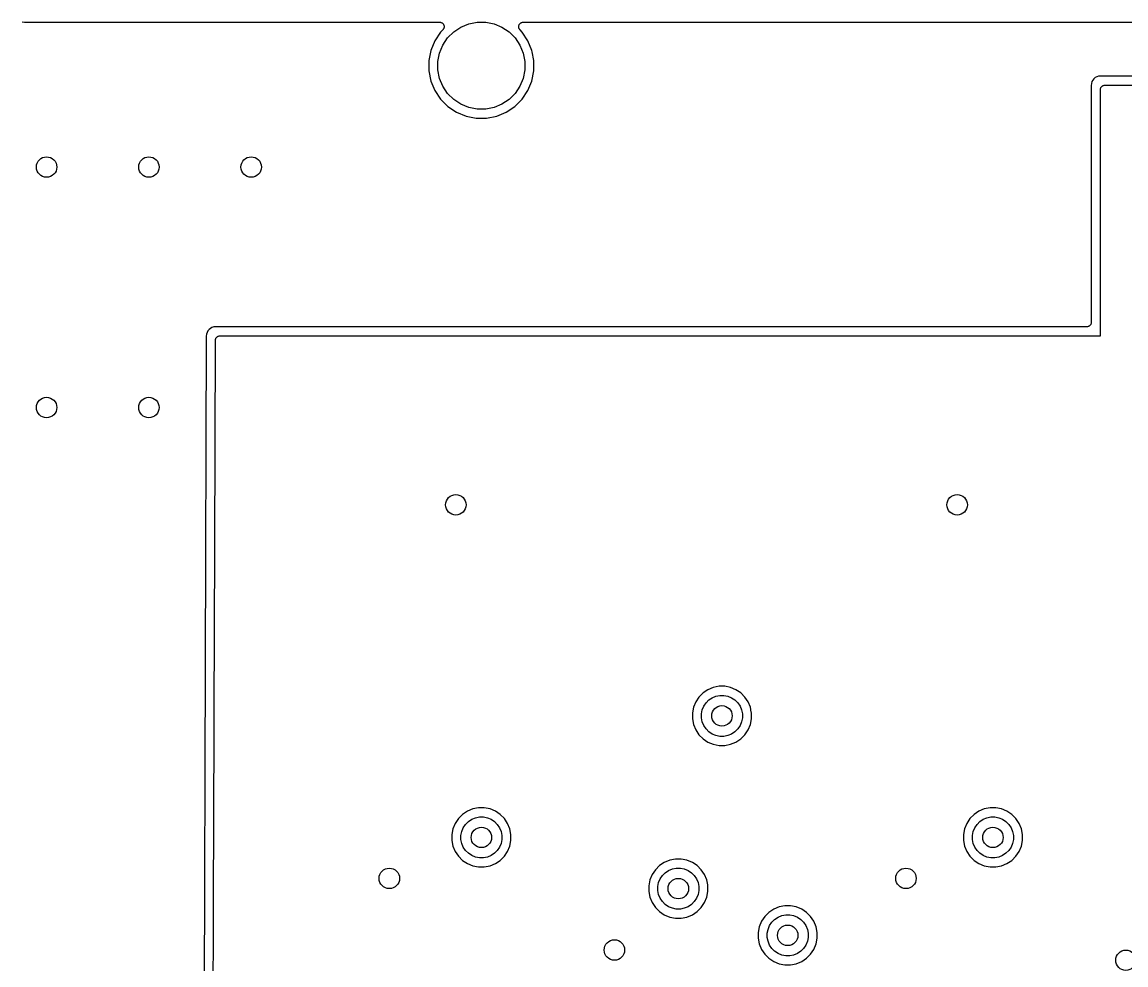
# Model space of a CAD drawing. Extents: x 1.98 to 5.9, y -3.93 to -1.98.
# Drawn here: x 2.481 to 3.331, y -3.275 to -2.55 of the extents above; entities that cross this region are included whole.
import ezdxf

# ---------------------------------------------------------------- set-up
doc = ezdxf.new("R2010")
doc.units = 0
doc.header["$MEASUREMENT"] = 0
doc.layers.add('BLACK', color=7, linetype='CONTINUOUS')

msp = doc.modelspace()

# ---------------------------------------------------------------- linework, layer by layer
at = {"layer": 'BLACK', "linetype": 'CONTINUOUS'}
for p, q in [((2.48113, -2.54983), (2.48299, -2.55002)), ((2.48299, -2.55002), (2.48299, -2.55002)), ((2.48299, -2.55002), (2.48338, -2.55006)), ((2.48338, -2.55006), (2.48378, -2.55002)), ((2.48378, -2.55002), (2.48382, -2.55001)), ((2.48382, -2.55001), (2.48397, -2.55001)), ((2.48397, -2.55001), (2.48412, -2.55)), ((2.48412, -2.55), (2.80244, -2.55)), ((2.80244, -2.55), (2.80247, -2.55)), ((2.80247, -2.55), (2.80247, -2.55)), ((2.80247, -2.55), (2.80247, -2.55)), ((2.80247, -2.55), (2.80248, -2.55)), ((2.80248, -2.55), (2.80282, -2.55004)), ((2.80282, -2.55004), (2.80315, -2.55007)), ((2.80315, -2.55007), (2.80316, -2.55008)), ((2.80316, -2.55008), (2.80316, -2.55008)), ((2.80316, -2.55008), (2.80348, -2.55018)), ((2.80491, -2.55597), (2.80321, -2.55767)), ((2.80348, -2.55018), (2.8038, -2.55028)), ((2.8038, -2.55028), (2.80381, -2.55028)), ((2.80381, -2.55028), (2.80381, -2.55028)), ((2.80381, -2.55028), (2.80411, -2.55045)), ((2.80411, -2.55045), (2.8044, -2.55061)), ((2.8044, -2.55061), (2.80441, -2.55061)), ((2.80441, -2.55061), (2.80441, -2.55061)), ((2.80441, -2.55061), (2.80468, -2.55083)), ((2.80468, -2.55083), (2.80493, -2.55104)), ((2.80512, -2.55571), (2.80491, -2.55597)), ((2.80493, -2.55104), (2.80493, -2.55105)), ((2.80493, -2.55105), (2.80494, -2.55105)), ((2.80494, -2.55105), (2.80515, -2.55131)), ((2.80534, -2.55546), (2.80512, -2.55571)), ((2.80515, -2.55131), (2.80536, -2.55157)), ((2.8055, -2.55515), (2.80534, -2.55545)), ((2.80534, -2.55545), (2.80534, -2.55545)), ((2.80534, -2.55545), (2.80534, -2.55546)), ((2.80536, -2.55157), (2.80536, -2.55158)), ((2.80536, -2.55158), (2.80536, -2.55158)), ((2.80536, -2.55158), (2.80552, -2.55188)), ((2.80566, -2.55486), (2.8055, -2.55515)), ((2.80552, -2.55188), (2.80568, -2.55218)), ((2.80567, -2.55484), (2.80566, -2.55485)), ((2.80566, -2.55485), (2.80566, -2.55486)), ((2.80576, -2.55453), (2.80567, -2.55484)), ((2.80568, -2.55218), (2.80568, -2.55218)), ((2.80568, -2.55218), (2.80568, -2.55219)), ((2.80568, -2.55219), (2.80578, -2.55251)), ((2.80586, -2.5542), (2.80576, -2.55453)), ((2.80578, -2.55251), (2.80587, -2.55283)), ((2.80587, -2.55419), (2.80586, -2.5542)), ((2.80586, -2.5542), (2.80586, -2.5542)), ((2.80587, -2.55283), (2.80587, -2.55284)), ((2.80587, -2.55284), (2.80587, -2.55284)), ((2.80587, -2.55284), (2.8059, -2.55318)), ((2.8059, -2.55386), (2.80587, -2.55419)), ((2.8059, -2.55318), (2.80593, -2.55351)), ((2.80593, -2.55352), (2.8059, -2.55386)), ((2.80593, -2.55351), (2.80593, -2.55352)), ((2.80593, -2.55352), (2.80593, -2.55352)), ((2.81331, -2.55747), (2.81879, -2.55381)), ((2.81879, -2.55381), (2.82488, -2.55129)), ((2.82488, -2.55129), (2.83135, -2.55)), ((2.83135, -2.55), (2.83794, -2.55)), ((2.83794, -2.55), (2.84441, -2.55129)), ((2.84441, -2.55129), (2.8505, -2.55381)), ((2.8505, -2.55381), (2.85598, -2.55747)), ((2.86336, -2.55346), (2.86339, -2.55313)), ((2.86336, -2.55347), (2.86336, -2.55346)), ((2.86336, -2.55348), (2.86336, -2.55347)), ((2.86339, -2.5538), (2.86336, -2.55348)), ((2.86339, -2.55313), (2.86343, -2.5528)), ((2.86342, -2.55414), (2.86339, -2.5538)), ((2.86342, -2.55415), (2.86342, -2.55414)), ((2.86342, -2.55416), (2.86342, -2.55415)), ((2.86351, -2.55447), (2.86342, -2.55416)), ((2.86343, -2.55278), (2.86353, -2.55246)), ((2.86343, -2.55279), (2.86343, -2.55278)), ((2.86343, -2.5528), (2.86343, -2.55279)), ((2.86361, -2.5548), (2.86351, -2.55447)), ((2.86353, -2.55246), (2.86363, -2.55214)), ((2.86361, -2.55481), (2.86361, -2.5548)), ((2.86377, -2.55511), (2.86361, -2.55481)), ((2.86361, -2.55481), (2.86361, -2.55481)), ((2.86363, -2.55213), (2.86379, -2.55184)), ((2.86363, -2.55214), (2.86363, -2.55213)), ((2.86363, -2.55214), (2.86363, -2.55214)), ((2.86392, -2.55541), (2.86377, -2.55511)), ((2.86379, -2.55184), (2.86395, -2.55154)), ((2.86393, -2.55542), (2.86392, -2.55541)), ((2.86392, -2.55541), (2.86392, -2.55541)), ((2.86414, -2.55568), (2.86393, -2.55542)), ((2.86395, -2.55154), (2.86396, -2.55154)), ((2.86396, -2.55153), (2.86417, -2.55128)), ((2.86396, -2.55154), (2.86396, -2.55153)), ((2.86435, -2.55594), (2.86414, -2.55568)), ((2.86417, -2.55128), (2.86439, -2.55102)), ((2.86436, -2.55595), (2.86435, -2.55594)), ((2.86438, -2.55597), (2.86436, -2.55595)), ((2.86436, -2.55595), (2.86436, -2.55595)), ((2.86436, -2.55595), (2.86436, -2.55595)), ((2.86608, -2.55767), (2.86438, -2.55597)), ((2.86439, -2.55102), (2.86439, -2.55101)), ((2.86439, -2.55101), (2.8644, -2.55101)), ((2.8644, -2.55101), (2.86465, -2.5508)), ((2.86465, -2.5508), (2.86492, -2.55058)), ((2.86492, -2.55058), (2.86493, -2.55058)), ((2.86493, -2.55058), (2.86522, -2.55042)), ((2.86493, -2.55058), (2.86493, -2.55058)), ((2.86522, -2.55042), (2.86552, -2.55026)), ((2.86552, -2.55026), (2.86553, -2.55026)), ((2.86553, -2.55026), (2.86586, -2.55016)), ((2.86553, -2.55026), (2.86553, -2.55026)), ((2.86586, -2.55016), (2.86618, -2.55007)), ((2.86618, -2.55007), (2.86619, -2.55006)), ((2.86618, -2.55007), (2.86618, -2.55007)), ((2.86619, -2.55006), (2.86652, -2.55003)), ((2.86652, -2.55003), (2.86686, -2.55)), ((2.86686, -2.55), (3.43714, -2.55)), ((2.79879, -2.5643), (2.79574, -2.57166)), ((2.80321, -2.55767), (2.79879, -2.5643)), ((2.80499, -2.56761), (2.80865, -2.56213)), ((2.80865, -2.56213), (2.81331, -2.55747)), ((2.85598, -2.55747), (2.86064, -2.56213)), ((2.86064, -2.56213), (2.8643, -2.56761)), ((2.8705, -2.5643), (2.86608, -2.55767)), ((2.87356, -2.57166), (2.8705, -2.5643)), ((2.79574, -2.57166), (2.79418, -2.57948)), ((2.80118, -2.58017), (2.80247, -2.5737)), ((2.80247, -2.5737), (2.80499, -2.56761)), ((2.8643, -2.56761), (2.86682, -2.5737)), ((2.86682, -2.5737), (2.86811, -2.58017)), ((2.8738, -2.5729), (2.87356, -2.57166)), ((2.87511, -2.57948), (2.8738, -2.5729)), ((2.79418, -2.57948), (2.79418, -2.58745)), ((2.80118, -2.58676), (2.80118, -2.58017)), ((2.86811, -2.58017), (2.86811, -2.58676)), ((2.87511, -2.58745), (2.87511, -2.57948)), ((2.79418, -2.58745), (2.79574, -2.59527)), ((2.80247, -2.59323), (2.80118, -2.58676)), ((2.86811, -2.58676), (2.86682, -2.59323)), ((2.87356, -2.59527), (2.87511, -2.58745)), ((2.79574, -2.59527), (2.79879, -2.60263)), ((2.80499, -2.59932), (2.80247, -2.59323)), ((2.80865, -2.6048), (2.80499, -2.59932)), ((2.8643, -2.59932), (2.86064, -2.6048)), ((2.86682, -2.59323), (2.8643, -2.59932)), ((2.8705, -2.60263), (2.87356, -2.59527)), ((3.30417, -2.59706), (3.30402, -2.5986)), ((3.30402, -2.5986), (3.30402, -2.78084)), ((3.30457, -2.59575), (3.30417, -2.59706)), ((3.30522, -2.59455), (3.30457, -2.59575)), ((3.30609, -2.59349), (3.30522, -2.59455)), ((3.30714, -2.59262), (3.30609, -2.59349)), ((3.30835, -2.59197), (3.30714, -2.59262)), ((3.30966, -2.59158), (3.30835, -2.59197)), ((3.3112, -2.59143), (3.30966, -2.59158)), ((3.61006, -2.59143), (3.3112, -2.59143)), ((3.31164, -2.59995), (3.31185, -2.59969)), ((3.31185, -2.59969), (3.31206, -2.59944)), ((3.31206, -2.59944), (3.31207, -2.59943)), ((3.31207, -2.59942), (3.31233, -2.59922)), ((3.31207, -2.59943), (3.31207, -2.59942)), ((3.31233, -2.59922), (3.31259, -2.59901)), ((3.31259, -2.59901), (3.3126, -2.599)), ((3.3126, -2.599), (3.31261, -2.599)), ((3.31261, -2.599), (3.3129, -2.59884)), ((3.3129, -2.59884), (3.31319, -2.59869)), ((3.31319, -2.59869), (3.3132, -2.59869)), ((3.3132, -2.59869), (3.31321, -2.59868)), ((3.31321, -2.59868), (3.31353, -2.59859)), ((3.31353, -2.59859), (3.31384, -2.59849)), ((3.31384, -2.59849), (3.31386, -2.59849)), ((3.31386, -2.59849), (3.31387, -2.59849)), ((3.31387, -2.59849), (3.3142, -2.59846)), ((3.3142, -2.59846), (3.31452, -2.59843)), ((3.31452, -2.59843), (3.60674, -2.59843)), ((2.79879, -2.60263), (2.80321, -2.60926)), ((2.81331, -2.60946), (2.80865, -2.6048)), ((2.86064, -2.6048), (2.85598, -2.60946)), ((2.86608, -2.60926), (2.8705, -2.60263)), ((3.31102, -2.60188), (3.31106, -2.60155)), ((3.31102, -2.6019), (3.31102, -2.60188)), ((3.31102, -2.6019), (3.31102, -2.6019)), ((3.31102, -2.6019), (3.31102, -2.6019)), ((3.31102, -2.60193), (3.31102, -2.6019)), ((3.31102, -2.79117), (3.31102, -2.60193)), ((3.31106, -2.60155), (3.3111, -2.60122)), ((3.3111, -2.6012), (3.3112, -2.60089)), ((3.3111, -2.60121), (3.3111, -2.6012)), ((3.3111, -2.60122), (3.3111, -2.60121)), ((3.3112, -2.60089), (3.3113, -2.60057)), ((3.3113, -2.60056), (3.31131, -2.60055)), ((3.3113, -2.60057), (3.3113, -2.60056)), ((3.31131, -2.60055), (3.31147, -2.60026)), ((3.31147, -2.60026), (3.31162, -2.59997)), ((3.31162, -2.59997), (3.31163, -2.59996)), ((3.31163, -2.59996), (3.31164, -2.59995)), ((2.80321, -2.60926), (2.80885, -2.6149)), ((2.80885, -2.6149), (2.81548, -2.61932)), ((2.81879, -2.61312), (2.81331, -2.60946)), ((2.82488, -2.61564), (2.81879, -2.61312)), ((2.83135, -2.61693), (2.82488, -2.61564)), ((2.84441, -2.61564), (2.83794, -2.61693)), ((2.8505, -2.61312), (2.84441, -2.61564)), ((2.85598, -2.60946), (2.8505, -2.61312)), ((2.85381, -2.61932), (2.86044, -2.6149)), ((2.86044, -2.6149), (2.86608, -2.60926)), ((2.81548, -2.61932), (2.82284, -2.62237)), ((2.82284, -2.62237), (2.83066, -2.62393)), ((2.83066, -2.62393), (2.83863, -2.62393)), ((2.83794, -2.61693), (2.83135, -2.61693)), ((2.83863, -2.62393), (2.84645, -2.62237)), ((2.84645, -2.62237), (2.85381, -2.61932)), ((2.625, -2.78638), (2.62413, -2.78744)), ((2.62606, -2.78552), (2.625, -2.78638)), ((2.62727, -2.78488), (2.62606, -2.78552)), ((2.62859, -2.78448), (2.62727, -2.78488)), ((2.63009, -2.78434), (2.62859, -2.78448)), ((3.30052, -2.78434), (2.63009, -2.78434)), ((3.30085, -2.78431), (3.30052, -2.78434)), ((3.30118, -2.78428), (3.30085, -2.78431)), ((3.30119, -2.78427), (3.30118, -2.78428)), ((3.3012, -2.78427), (3.30119, -2.78427)), ((3.30152, -2.78418), (3.3012, -2.78427)), ((3.30183, -2.78408), (3.30152, -2.78418)), ((3.30185, -2.78408), (3.30183, -2.78408)), ((3.30186, -2.78407), (3.30185, -2.78408)), ((3.30215, -2.78392), (3.30186, -2.78407)), ((3.30244, -2.78377), (3.30215, -2.78392)), ((3.30245, -2.78376), (3.30244, -2.78377)), ((3.30246, -2.78375), (3.30245, -2.78376)), ((3.30272, -2.78354), (3.30246, -2.78375)), ((3.30297, -2.78334), (3.30272, -2.78354)), ((3.30298, -2.78333), (3.30297, -2.78334)), ((3.30299, -2.78332), (3.30298, -2.78333)), ((3.3032, -2.78307), (3.30299, -2.78332)), ((3.30341, -2.78282), (3.3032, -2.78307)), ((3.30342, -2.78281), (3.30341, -2.78282)), ((3.30343, -2.7828), (3.30342, -2.78281)), ((3.30358, -2.78251), (3.30343, -2.7828)), ((3.30374, -2.78222), (3.30358, -2.78251)), ((3.30375, -2.78219), (3.30374, -2.78221)), ((3.30374, -2.78221), (3.30374, -2.78222)), ((3.30385, -2.78188), (3.30375, -2.78219)), ((3.30395, -2.78157), (3.30385, -2.78188)), ((3.30399, -2.78121), (3.30395, -2.78154)), ((3.30395, -2.78154), (3.30395, -2.78155)), ((3.30395, -2.78155), (3.30395, -2.78157)), ((3.30402, -2.78089), (3.30399, -2.78121)), ((3.30402, -2.78084), (3.30402, -2.78086)), ((3.30402, -2.78086), (3.30402, -2.78086)), ((3.30402, -2.78086), (3.30402, -2.78086)), ((3.30402, -2.78086), (3.30402, -2.78089)), ((2.62292, -2.79149), (2.61972, -3.72286)), ((2.62308, -2.78995), (2.62292, -2.79149)), ((2.62348, -2.78864), (2.62308, -2.78995)), ((2.62413, -2.78744), (2.62348, -2.78864)), ((2.62936, -2.9541), (2.62991, -2.79483)), ((2.62991, -2.79478), (2.62995, -2.79446)), ((2.62991, -2.79481), (2.62991, -2.79478)), ((2.62991, -2.79483), (2.62991, -2.79481)), ((2.62991, -2.79481), (2.62991, -2.79481)), ((2.62991, -2.79481), (2.62991, -2.79481)), ((2.62995, -2.79446), (2.62998, -2.79413)), ((2.62998, -2.79413), (2.62999, -2.79412)), ((2.62999, -2.7941), (2.63009, -2.79379)), ((2.62999, -2.79412), (2.62999, -2.7941)), ((2.63009, -2.79379), (2.63018, -2.79348)), ((2.63018, -2.79348), (2.63019, -2.79347)), ((2.63019, -2.79347), (2.6302, -2.79345)), ((2.6302, -2.79345), (2.63035, -2.79316)), ((2.63035, -2.79316), (2.63051, -2.79288)), ((2.63051, -2.79288), (2.63052, -2.79287)), ((2.63052, -2.79287), (2.63053, -2.79285)), ((2.63053, -2.79285), (2.63074, -2.7926)), ((2.63074, -2.7926), (2.63094, -2.79236)), ((2.63094, -2.79236), (2.63096, -2.79234)), ((2.63096, -2.79234), (2.63097, -2.79233)), ((2.63097, -2.79233), (2.63122, -2.79213)), ((2.63122, -2.79213), (2.63147, -2.79192)), ((2.63147, -2.79192), (2.63149, -2.79191)), ((2.63149, -2.79191), (2.6315, -2.7919)), ((2.6315, -2.7919), (2.63179, -2.79175)), ((2.63179, -2.79175), (2.63208, -2.7916)), ((2.63208, -2.7916), (2.63209, -2.7916)), ((2.63209, -2.7916), (2.63211, -2.79159)), ((2.63211, -2.79159), (2.63242, -2.7915)), ((2.63242, -2.7915), (2.63273, -2.79141)), ((2.63273, -2.79141), (2.63275, -2.7914)), ((2.63275, -2.7914), (2.63277, -2.7914)), ((2.63277, -2.7914), (2.63309, -2.79137)), ((2.63309, -2.79137), (2.63341, -2.79134)), ((2.63341, -2.79134), (3.31085, -2.79134)), ((3.31085, -2.79134), (3.31101, -2.79132)), ((3.31101, -2.79132), (3.31102, -2.79117)), ((2.62893, -3.08106), (2.62936, -2.9541)), ((2.62936, -2.9541), (2.62936, -2.9541)), ((3.00528, -3.06599), (3.00212, -3.06916)), ((3.00901, -3.0635), (3.00528, -3.06599)), ((3.01315, -3.06179), (3.00901, -3.0635)), ((3.01754, -3.06091), (3.01315, -3.06179)), ((3.02203, -3.06091), (3.01754, -3.06091)), ((3.02642, -3.06179), (3.02203, -3.06091)), ((3.03056, -3.0635), (3.02642, -3.06179)), ((3.03429, -3.06599), (3.03056, -3.0635)), ((3.03745, -3.06916), (3.03429, -3.06599)), ((2.99963, -3.07289), (2.99791, -3.07703)), ((3.00212, -3.06916), (2.99963, -3.07289)), ((3.00583, -3.0762), (3.00755, -3.07362)), ((3.00755, -3.07362), (3.00975, -3.07143)), ((3.00975, -3.07143), (3.01233, -3.06971)), ((3.01233, -3.06971), (3.01519, -3.06852)), ((3.01519, -3.06852), (3.01823, -3.06791)), ((3.01823, -3.06791), (3.02134, -3.06791)), ((3.02134, -3.06791), (3.02438, -3.06852)), ((3.02438, -3.06852), (3.02724, -3.06971)), ((3.02724, -3.06971), (3.02982, -3.07143)), ((3.02982, -3.07143), (3.03202, -3.07362)), ((3.03202, -3.07362), (3.03374, -3.0762)), ((3.03994, -3.07289), (3.03745, -3.06916)), ((3.04166, -3.07703), (3.03994, -3.07289)), ((2.6286, -3.17457), (2.62893, -3.08106)), ((2.99791, -3.07703), (2.99704, -3.08142)), ((2.99704, -3.08142), (2.99704, -3.0859)), ((3.00404, -3.08211), (3.00464, -3.07907)), ((3.00404, -3.08521), (3.00404, -3.08211)), ((3.00464, -3.07907), (3.00583, -3.0762)), ((3.03374, -3.0762), (3.03493, -3.07907)), ((3.03493, -3.07907), (3.03553, -3.08211)), ((3.03553, -3.08211), (3.03553, -3.08521)), ((3.0424, -3.08077), (3.04166, -3.07703)), ((3.0424, -3.08078), (3.0424, -3.08077)), ((3.04253, -3.08142), (3.0424, -3.08078)), ((3.04253, -3.0859), (3.04253, -3.08142)), ((2.99704, -3.0859), (2.99791, -3.0903)), ((2.99791, -3.0903), (2.99963, -3.09444)), ((3.00464, -3.08826), (3.00404, -3.08521)), ((3.00583, -3.09112), (3.00464, -3.08826)), ((3.00755, -3.0937), (3.00583, -3.09112)), ((3.03374, -3.09112), (3.03202, -3.0937)), ((3.03493, -3.08826), (3.03374, -3.09112)), ((3.03553, -3.08521), (3.03493, -3.08826)), ((3.03994, -3.09444), (3.04166, -3.0903)), ((3.04166, -3.0903), (3.04253, -3.0859)), ((2.99963, -3.09444), (3.00212, -3.09816)), ((3.00212, -3.09816), (3.00528, -3.10133)), ((3.00975, -3.09589), (3.00755, -3.0937)), ((3.01233, -3.09762), (3.00975, -3.09589)), ((3.01519, -3.0988), (3.01233, -3.09762)), ((3.01823, -3.09941), (3.01519, -3.0988)), ((3.02134, -3.09941), (3.01823, -3.09941)), ((3.02438, -3.0988), (3.02134, -3.09941)), ((3.02724, -3.09762), (3.02438, -3.0988)), ((3.02982, -3.09589), (3.02724, -3.09762)), ((3.03202, -3.0937), (3.02982, -3.09589)), ((3.03429, -3.10133), (3.03745, -3.09816)), ((3.03745, -3.09816), (3.03994, -3.09444)), ((3.00528, -3.10133), (3.00901, -3.10382)), ((3.00901, -3.10382), (3.01315, -3.10554)), ((3.01315, -3.10554), (3.01754, -3.10641)), ((3.01754, -3.10641), (3.02203, -3.10641)), ((3.02203, -3.10641), (3.02642, -3.10554)), ((3.02642, -3.10554), (3.03056, -3.10382)), ((3.03056, -3.10382), (3.03429, -3.10133)), ((2.82014, -3.1595), (2.81698, -3.16266)), ((2.82387, -3.15701), (2.82014, -3.1595)), ((2.82801, -3.15529), (2.82387, -3.15701)), ((2.83241, -3.15442), (2.82801, -3.15529)), ((2.83689, -3.15442), (2.83241, -3.15442)), ((2.84128, -3.15529), (2.83689, -3.15442)), ((2.84542, -3.15701), (2.84128, -3.15529)), ((2.84915, -3.1595), (2.84542, -3.15701)), ((2.85232, -3.16266), (2.84915, -3.1595)), ((3.21385, -3.1595), (3.21068, -3.16266)), ((3.21757, -3.15701), (3.21385, -3.1595)), ((3.22171, -3.15529), (3.21757, -3.15701)), ((3.22611, -3.15442), (3.22171, -3.15529)), ((3.23059, -3.15442), (3.22611, -3.15442)), ((3.23498, -3.15529), (3.23059, -3.15442)), ((3.23912, -3.15701), (3.23498, -3.15529)), ((3.24285, -3.1595), (3.23912, -3.15701)), ((3.24602, -3.16266), (3.24285, -3.1595)), ((2.81449, -3.16639), (2.81277, -3.17053)), ((2.81698, -3.16266), (2.81449, -3.16639)), ((2.82069, -3.16971), (2.82241, -3.16713)), ((2.82241, -3.16713), (2.82461, -3.16493)), ((2.82461, -3.16493), (2.82719, -3.16321)), ((2.82719, -3.16321), (2.83005, -3.16202)), ((2.83005, -3.16202), (2.83309, -3.16142)), ((2.83309, -3.16142), (2.8362, -3.16142)), ((2.8362, -3.16142), (2.83924, -3.16202)), ((2.83924, -3.16202), (2.84211, -3.16321)), ((2.84211, -3.16321), (2.84468, -3.16493)), ((2.84468, -3.16493), (2.84688, -3.16713)), ((2.84688, -3.16713), (2.8486, -3.16971)), ((2.8548, -3.16639), (2.85232, -3.16266)), ((2.85652, -3.17053), (2.8548, -3.16639)), ((3.20819, -3.16639), (3.20647, -3.17053)), ((3.21068, -3.16266), (3.20819, -3.16639)), ((3.21439, -3.16971), (3.21611, -3.16713)), ((3.21611, -3.16713), (3.21831, -3.16493)), ((3.21831, -3.16493), (3.22089, -3.16321)), ((3.22089, -3.16321), (3.22375, -3.16202)), ((3.22375, -3.16202), (3.2268, -3.16142)), ((3.2268, -3.16142), (3.2299, -3.16142)), ((3.2299, -3.16142), (3.23294, -3.16202)), ((3.23294, -3.16202), (3.23581, -3.16321)), ((3.23581, -3.16321), (3.23839, -3.16493)), ((3.23839, -3.16493), (3.24058, -3.16713)), ((3.24058, -3.16713), (3.2423, -3.16971)), ((3.24851, -3.16639), (3.24602, -3.16266)), ((3.25022, -3.17053), (3.24851, -3.16639)), ((2.62847, -3.21394), (2.6286, -3.17457)), ((2.81277, -3.17053), (2.8119, -3.17492)), ((2.8119, -3.17492), (2.8119, -3.17941)), ((2.8189, -3.17561), (2.8195, -3.17257)), ((2.8189, -3.17872), (2.8189, -3.17561)), ((2.8195, -3.17257), (2.82069, -3.16971)), ((2.8486, -3.16971), (2.84979, -3.17257)), ((2.84979, -3.17257), (2.85039, -3.17561)), ((2.85039, -3.17561), (2.85039, -3.17872)), ((2.85739, -3.17492), (2.85652, -3.17053)), ((2.85739, -3.17941), (2.85739, -3.17492)), ((3.20647, -3.17053), (3.2056, -3.17492)), ((3.2056, -3.17492), (3.2056, -3.17941)), ((3.2126, -3.17561), (3.2132, -3.17257)), ((3.2126, -3.17872), (3.2126, -3.17561)), ((3.2132, -3.17257), (3.21439, -3.16971)), ((3.2423, -3.16971), (3.24349, -3.17257)), ((3.24349, -3.17257), (3.24409, -3.17561)), ((3.24409, -3.17561), (3.24409, -3.17872)), ((3.25109, -3.17492), (3.25022, -3.17053)), ((3.25109, -3.17941), (3.25109, -3.17492)), ((2.8119, -3.17941), (2.81277, -3.1838)), ((2.81277, -3.1838), (2.81449, -3.18794)), ((2.8195, -3.18176), (2.8189, -3.17872)), ((2.82069, -3.18462), (2.8195, -3.18176)), ((2.82241, -3.1872), (2.82069, -3.18462)), ((2.8486, -3.18462), (2.84688, -3.1872)), ((2.84979, -3.18176), (2.8486, -3.18462)), ((2.85039, -3.17872), (2.84979, -3.18176)), ((2.8548, -3.18794), (2.85652, -3.1838)), ((2.85652, -3.1838), (2.85739, -3.17941)), ((3.2056, -3.17941), (3.20647, -3.1838)), ((3.20647, -3.1838), (3.20819, -3.18794)), ((3.2132, -3.18176), (3.2126, -3.17872)), ((3.21439, -3.18462), (3.2132, -3.18176)), ((3.21611, -3.1872), (3.21439, -3.18462)), ((3.2423, -3.18462), (3.24058, -3.1872)), ((3.24349, -3.18176), (3.2423, -3.18462)), ((3.24409, -3.17872), (3.24349, -3.18176)), ((3.24851, -3.18794), (3.25022, -3.1838)), ((3.25022, -3.1838), (3.25109, -3.17941)), ((2.81449, -3.18794), (2.81698, -3.19167)), ((2.81698, -3.19167), (2.82014, -3.19483)), ((2.82461, -3.1894), (2.82241, -3.1872)), ((2.82719, -3.19112), (2.82461, -3.1894)), ((2.83005, -3.19231), (2.82719, -3.19112)), ((2.83309, -3.19291), (2.83005, -3.19231)), ((2.8362, -3.19291), (2.83309, -3.19291)), ((2.83924, -3.19231), (2.8362, -3.19291)), ((2.84211, -3.19112), (2.83924, -3.19231)), ((2.84468, -3.1894), (2.84211, -3.19112)), ((2.84688, -3.1872), (2.84468, -3.1894)), ((2.84915, -3.19483), (2.85232, -3.19167)), ((2.85232, -3.19167), (2.8548, -3.18794)), ((2.98398, -3.19379), (2.97958, -3.19466)), ((2.98846, -3.19379), (2.98398, -3.19379)), ((2.99286, -3.19466), (2.98846, -3.19379)), ((3.20819, -3.18794), (3.21068, -3.19167)), ((3.21068, -3.19167), (3.21385, -3.19483)), ((3.21831, -3.1894), (3.21611, -3.1872)), ((3.22089, -3.19112), (3.21831, -3.1894)), ((3.22375, -3.19231), (3.22089, -3.19112)), ((3.2268, -3.19291), (3.22375, -3.19231)), ((3.2299, -3.19291), (3.2268, -3.19291)), ((3.23294, -3.19231), (3.2299, -3.19291)), ((3.23581, -3.19112), (3.23294, -3.19231)), ((3.23839, -3.1894), (3.23581, -3.19112)), ((3.24058, -3.1872), (3.23839, -3.1894)), ((3.24285, -3.19483), (3.24602, -3.19167)), ((3.24602, -3.19167), (3.24851, -3.18794)), ((2.82014, -3.19483), (2.82387, -3.19732)), ((2.82387, -3.19732), (2.82801, -3.19904)), ((2.82801, -3.19904), (2.83241, -3.19991)), ((2.83241, -3.19991), (2.83689, -3.19991)), ((2.83689, -3.19991), (2.84128, -3.19904)), ((2.84128, -3.19904), (2.84542, -3.19732)), ((2.84542, -3.19732), (2.84915, -3.19483)), ((2.96855, -3.20203), (2.96606, -3.20576)), ((2.97172, -3.19887), (2.96855, -3.20203)), ((2.97544, -3.19638), (2.97172, -3.19887)), ((2.97958, -3.19466), (2.97544, -3.19638)), ((2.97618, -3.2043), (2.97876, -3.20258)), ((2.97876, -3.20258), (2.98163, -3.20139)), ((2.98163, -3.20139), (2.98467, -3.20079)), ((2.98467, -3.20079), (2.98777, -3.20079)), ((2.98777, -3.20079), (2.99081, -3.20139)), ((2.99081, -3.20139), (2.99368, -3.20258)), ((2.997, -3.19638), (2.99286, -3.19466)), ((2.99368, -3.20258), (2.99626, -3.2043)), ((3.00072, -3.19887), (2.997, -3.19638)), ((3.00389, -3.20203), (3.00072, -3.19887)), ((3.00638, -3.20576), (3.00389, -3.20203)), ((3.21385, -3.19483), (3.21757, -3.19732)), ((3.21757, -3.19732), (3.22171, -3.19904)), ((3.22171, -3.19904), (3.22611, -3.19991)), ((3.22611, -3.19991), (3.23059, -3.19991)), ((3.23059, -3.19991), (3.23498, -3.19904)), ((3.23498, -3.19904), (3.23912, -3.19732)), ((3.23912, -3.19732), (3.24285, -3.19483)), ((2.96435, -3.2099), (2.96347, -3.21429)), ((2.96606, -3.20576), (2.96435, -3.2099)), ((2.97108, -3.21194), (2.97226, -3.20908)), ((2.97226, -3.20908), (2.97399, -3.2065)), ((2.97399, -3.2065), (2.97618, -3.2043)), ((2.99626, -3.2043), (2.99845, -3.2065)), ((2.99845, -3.2065), (3.00018, -3.20908)), ((3.00018, -3.20908), (3.00136, -3.21194)), ((3.00809, -3.2099), (3.00638, -3.20576)), ((3.00886, -3.21376), (3.00809, -3.2099)), ((2.62835, -3.24989), (2.62847, -3.21394)), ((2.62847, -3.21394), (2.62847, -3.21394)), ((2.96347, -3.21429), (2.96347, -3.21878)), ((2.96347, -3.21878), (2.96435, -3.22317)), ((2.97047, -3.21498), (2.97108, -3.21194)), ((2.97047, -3.21809), (2.97047, -3.21498)), ((2.97108, -3.22113), (2.97047, -3.21809)), ((3.00136, -3.21194), (3.00197, -3.21498)), ((3.00197, -3.21809), (3.00136, -3.22113)), ((3.00197, -3.21498), (3.00197, -3.21809)), ((3.00809, -3.22317), (3.00897, -3.21878)), ((3.00897, -3.21429), (3.00886, -3.21376)), ((3.00886, -3.21376), (3.00886, -3.21376)), ((3.00897, -3.21878), (3.00897, -3.21429)), ((2.96435, -3.22317), (2.96606, -3.22731)), ((2.96606, -3.22731), (2.96855, -3.23104)), ((2.97226, -3.22399), (2.97108, -3.22113)), ((2.97399, -3.22657), (2.97226, -3.22399)), ((2.97618, -3.22877), (2.97399, -3.22657)), ((2.99845, -3.22657), (2.99626, -3.22877)), ((3.00018, -3.22399), (2.99845, -3.22657)), ((3.00136, -3.22113), (3.00018, -3.22399)), ((3.00389, -3.23104), (3.00638, -3.22731)), ((3.00638, -3.22731), (3.00809, -3.22317)), ((2.96855, -3.23104), (2.97172, -3.2342)), ((2.97172, -3.2342), (2.97544, -3.23669)), ((2.97544, -3.23669), (2.97958, -3.23841)), ((2.97876, -3.23049), (2.97618, -3.22877)), ((2.98163, -3.23168), (2.97876, -3.23049)), ((2.98467, -3.23228), (2.98163, -3.23168)), ((2.98777, -3.23228), (2.98467, -3.23228)), ((2.99081, -3.23168), (2.98777, -3.23228)), ((2.99368, -3.23049), (2.99081, -3.23168)), ((2.99286, -3.23841), (2.997, -3.23669)), ((2.99626, -3.22877), (2.99368, -3.23049)), ((2.997, -3.23669), (3.00072, -3.2342)), ((3.00072, -3.2342), (3.00389, -3.23104)), ((3.05589, -3.23482), (3.05272, -3.23799)), ((3.05961, -3.23233), (3.05589, -3.23482)), ((3.06375, -3.23061), (3.05961, -3.23233)), ((3.06815, -3.22974), (3.06375, -3.23061)), ((3.0658, -3.23735), (3.06884, -3.23674)), ((3.07263, -3.22974), (3.06815, -3.22974)), ((3.06884, -3.23674), (3.07194, -3.23674)), ((3.07194, -3.23674), (3.07498, -3.23735)), ((3.07702, -3.23061), (3.07263, -3.22974)), ((3.08116, -3.23233), (3.07702, -3.23061)), ((3.08489, -3.23482), (3.08116, -3.23233)), ((3.08806, -3.23799), (3.08489, -3.23482)), ((2.97958, -3.23841), (2.98398, -3.23928)), ((2.98398, -3.23928), (2.98846, -3.23928)), ((2.98846, -3.23928), (2.99286, -3.23841)), ((3.05023, -3.24171), (3.04852, -3.24585)), ((3.05272, -3.23799), (3.05023, -3.24171)), ((3.05525, -3.24789), (3.05643, -3.24503)), ((3.05643, -3.24503), (3.05816, -3.24245)), ((3.05816, -3.24245), (3.06035, -3.24026)), ((3.06035, -3.24026), (3.06293, -3.23853)), ((3.06293, -3.23853), (3.0658, -3.23735)), ((3.07498, -3.23735), (3.07785, -3.23853)), ((3.07785, -3.23853), (3.08043, -3.24026)), ((3.08043, -3.24026), (3.08262, -3.24245)), ((3.08262, -3.24245), (3.08434, -3.24503)), ((3.08434, -3.24503), (3.08553, -3.24789)), ((3.09055, -3.24171), (3.08806, -3.23799)), ((3.09226, -3.24585), (3.09055, -3.24171)), ((2.62733, -3.54543), (2.62835, -3.24989)), ((2.62835, -3.24989), (2.62835, -3.24989)), ((3.04852, -3.24585), (3.04764, -3.25025)), ((3.04764, -3.25025), (3.04764, -3.25473)), ((3.05464, -3.25094), (3.05525, -3.24789)), ((3.05464, -3.25404), (3.05464, -3.25094)), ((3.08553, -3.24789), (3.08614, -3.25094)), ((3.08614, -3.25094), (3.08614, -3.25404)), ((3.09314, -3.25025), (3.09226, -3.24585)), ((3.09314, -3.25473), (3.09314, -3.25025)), ((3.04764, -3.25473), (3.04852, -3.25912)), ((3.04852, -3.25912), (3.05023, -3.26326)), ((3.05525, -3.25708), (3.05464, -3.25404)), ((3.05643, -3.25995), (3.05525, -3.25708)), ((3.05816, -3.26253), (3.05643, -3.25995)), ((3.08434, -3.25995), (3.08262, -3.26253)), ((3.08553, -3.25708), (3.08434, -3.25995)), ((3.08614, -3.25404), (3.08553, -3.25708)), ((3.09055, -3.26326), (3.09226, -3.25912)), ((3.09226, -3.25912), (3.09314, -3.25473)), ((3.05023, -3.26326), (3.05272, -3.26699)), ((3.05272, -3.26699), (3.05589, -3.27016)), ((3.05589, -3.27016), (3.05961, -3.27265)), ((3.06035, -3.26472), (3.05816, -3.26253)), ((3.06293, -3.26644), (3.06035, -3.26472)), ((3.0658, -3.26763), (3.06293, -3.26644)), ((3.06884, -3.26824), (3.0658, -3.26763)), ((3.07194, -3.26824), (3.06884, -3.26824)), ((3.07498, -3.26763), (3.07194, -3.26824)), ((3.07785, -3.26644), (3.07498, -3.26763)), ((3.08043, -3.26472), (3.07785, -3.26644)), ((3.08262, -3.26253), (3.08043, -3.26472)), ((3.08116, -3.27265), (3.08489, -3.27016)), ((3.08489, -3.27016), (3.08806, -3.26699)), ((3.08806, -3.26699), (3.09055, -3.26326)), ((3.05961, -3.27265), (3.06375, -3.27436)), ((3.06375, -3.27436), (3.06815, -3.27524)), ((3.06815, -3.27524), (3.07263, -3.27524)), ((3.07263, -3.27524), (3.07702, -3.27436)), ((3.07702, -3.27436), (3.08116, -3.27265))]:
    msp.add_line(p, q, dxfattribs=at)
at = {"layer": 'BLACK'}
for centre in [(2.5, -2.66142), (2.57874, -2.66142), (2.65748, -2.66142), (2.5, -2.84646), (2.57874, -2.84646), (2.81496, -2.92126), (3.20079, -2.92126), (3.01978, -3.08366), (2.83465, -3.17717), (3.22835, -3.17717), (2.76378, -3.20866), (3.16142, -3.20866), (2.98622, -3.21654), (3.07039, -3.25249), (2.93701, -3.26378), (3.33071, -3.27165)]:
    msp.add_circle(centre, 0.00787, dxfattribs=at)

doc.saveas('drawing.dxf')
